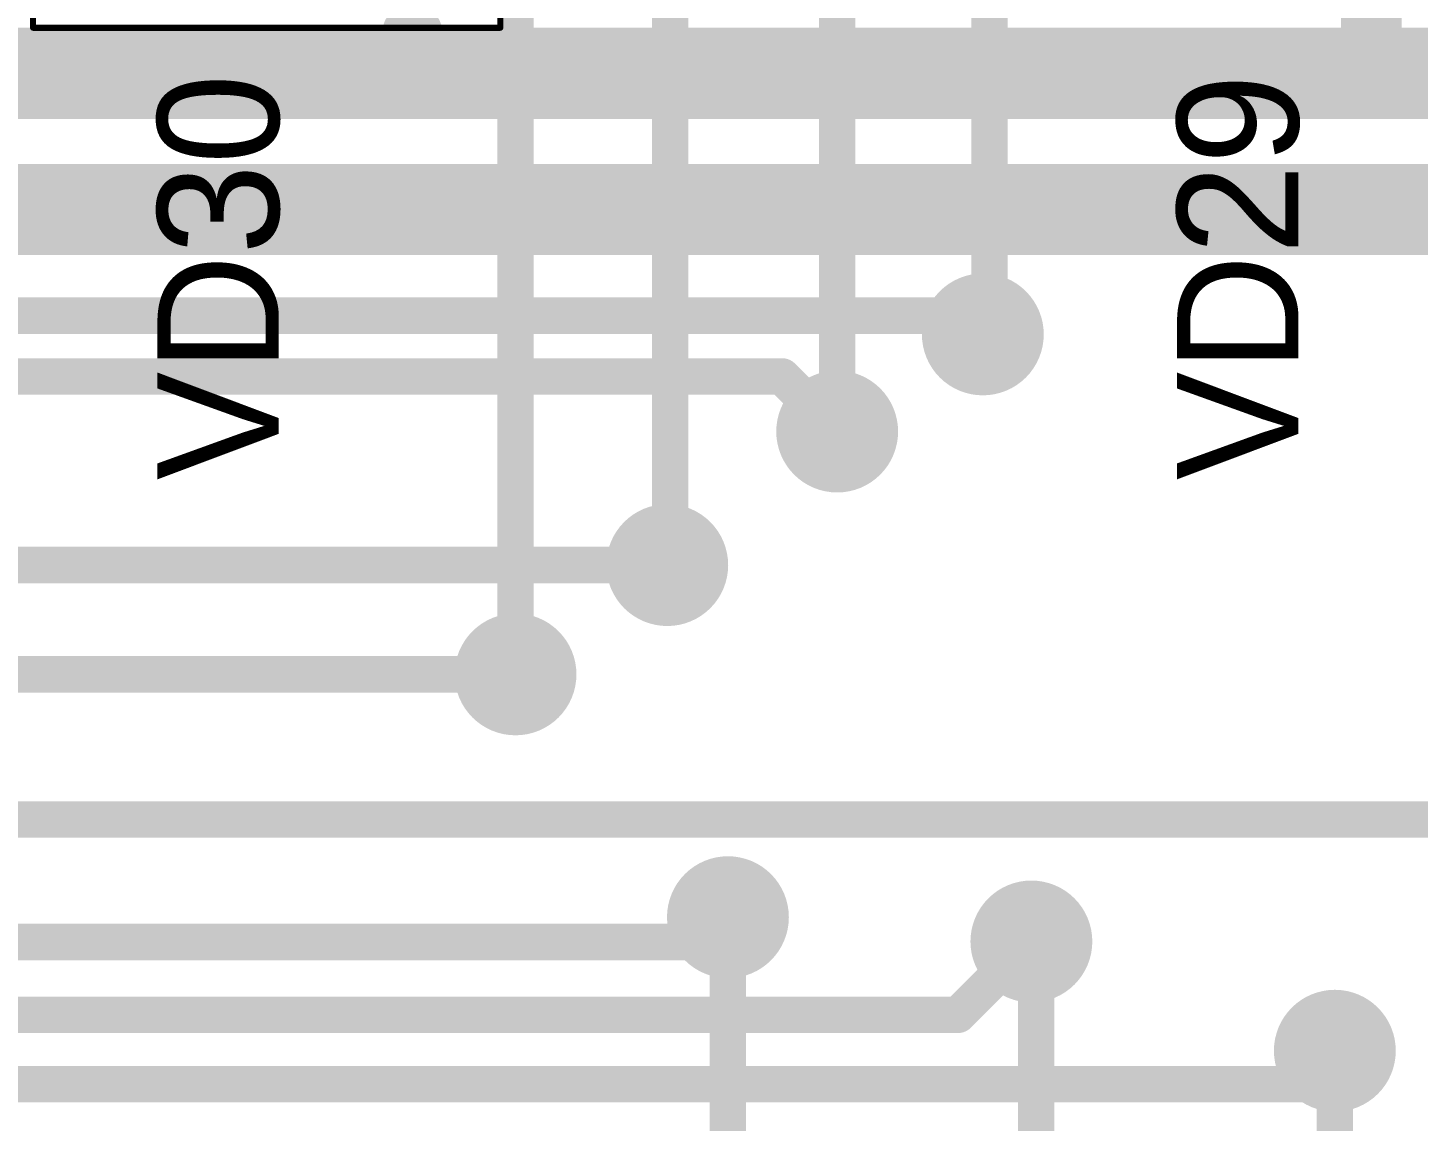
# Model space of a CAD drawing. Header units: millimetres. Extents: x 29 to 180, y 30 to 200.
# Drawn here: x 134.43 to 145.89, y 41.92 to 50.93 of the extents above; entities that cross this region are included whole.
import ezdxf

# ---------------------------------------------------------------- set-up
doc = ezdxf.new("R2010")
doc.units = ezdxf.units.MM
for name, color, linetype in [('BottomLayer', 5, 'Continuous'), ('BottomSolder', 6, 'Continuous'), ('Mechanical13', 56, 'Continuous'), ('Mechanical15', 56, 'Continuous'), ('MultiLayer', 9, 'Continuous'), ('TopLayer', 1, 'Continuous'), ('TopOverlay', 2, 'Continuous'), ('TopPaste', 8, 'Continuous'), ('TopSolder', 216, 'Continuous'), ('ViaHoleLayer', 16, 'Continuous')]:
    doc.layers.add(name, color=color, linetype=linetype)

# ---------------------------------------------------------------- blocks, each defined once
blk = doc.blocks.new('SOT23_3_150')
at = {"layer": 'Mechanical13', "const_width": 0.1}
for points in [[(0.7, 1.5), (-0.7, 1.5)], [(-0.7, 1.5), (-0.7, -1.5)], [(0.7, 1.5), (0.7, -1.5)], [(0.7, -1.5), (-0.7, -1.5)]]:
    blk.add_lwpolyline(points, dxfattribs=at)
at = {"layer": 'Mechanical13', "const_width": 0.05}
for points in [[(-0.725, 1.5, 1), (-0.675, 1.5, 1)], [(-0.725, 1.5, 1), (-0.675, 1.5, 1)], [(0.675, 1.5, 1), (0.725, 1.5, 1)], [(0.675, 1.5, 1), (0.725, 1.5, 1)], [(-0.725, -1.5, 1), (-0.675, -1.5, 1)], [(-0.725, -1.5, 1), (-0.675, -1.5, 1)], [(0.675, -1.5, 1), (0.725, -1.5, 1)], [(0.675, -1.5, 1), (0.725, -1.5, 1)]]:
    blk.add_lwpolyline(points, format="xyb", close=True, dxfattribs=at)
at = {"layer": 'Mechanical15'}
for points, const_width in [([(1.925, 1.75), (-1.925, 1.75)], 0.05), ([(-1.925, 1.75), (-1.925, -1.75)], 0.05), ([(1.925, 1.75), (1.925, -1.75)], 0.05), ([(0, 0.5), (0, -0.5)], 0.1), ([(0.5, 0), (-0.5, 0)], 0.1), ([(1.925, -1.75), (-1.925, -1.75)], 0.05)]:
    blk.add_lwpolyline(points, dxfattribs=dict(at, const_width=const_width))
for points, const_width in [([(-1.937, 1.75, 1), (-1.913, 1.75, 1)], 0.025), ([(-1.937, 1.75, 1), (-1.913, 1.75, 1)], 0.025), ([(1.913, 1.75, 1), (1.937, 1.75, 1)], 0.025), ([(1.913, 1.75, 1), (1.937, 1.75, 1)], 0.025), ([(-0.025, 0.5, 1), (0.025, 0.5, 1)], 0.05), ([(-0.525, 0, 1), (-0.475, 0, 1)], 0.05), ([(0.475, 0, 1), (0.525, 0, 1)], 0.05), ([(-0.025, -0.5, 1), (0.025, -0.5, 1)], 0.05), ([(-1.937, -1.75, 1), (-1.913, -1.75, 1)], 0.025), ([(-1.937, -1.75, 1), (-1.913, -1.75, 1)], 0.025), ([(1.913, -1.75, 1), (1.937, -1.75, 1)], 0.025), ([(1.913, -1.75, 1), (1.937, -1.75, 1)], 0.025)]:
    blk.add_lwpolyline(points, format="xyb", close=True, dxfattribs=dict(at, const_width=const_width))
at = {"layer": 'TopLayer'}
for points in [[(-0.7, 0.65), (-0.7, 1.25), (-1.7, 0.65), (-1.7, 1.25)], [(1.7, -0.3), (1.7, 0.3), (0.7, -0.3), (0.7, 0.3)], [(-0.7, -1.25), (-0.7, -0.65), (-1.7, -1.25), (-1.7, -0.65)]]:
    blk.add_solid(points, dxfattribs=at)
at = {"layer": 'TopOverlay'}
for points, const_width in [([(-1.075, 1.8, 1), (-1.325, 1.8, 1)], 0.25), ([(-1.388, 1.8, 1), (-1.263, 1.8, 1)], 0.125), ([(-1.137, 1.8, 1), (-1.012, 1.8, 1)], 0.125), ([(-0.35, 1.5, 1), (-0.25, 1.5, 1)], 0.1), ([(0.65, 1.5, 1), (0.75, 1.5, 1)], 0.1), ([(0.65, 1.5, 1), (0.75, 1.5, 1)], 0.1), ([(0.65, 0.7, 1), (0.75, 0.7, 1)], 0.1), ([(0.65, -0.7, 1), (0.75, -0.7, 1)], 0.1), ([(-0.35, -1.5, 1), (-0.25, -1.5, 1)], 0.1), ([(0.65, -1.5, 1), (0.75, -1.5, 1)], 0.1), ([(0.65, -1.5, 1), (0.75, -1.5, 1)], 0.1)]:
    blk.add_lwpolyline(points, format="xyb", close=True, dxfattribs=dict(at, const_width=const_width))
at = {"layer": 'TopOverlay', "const_width": 0.2}
for points in [[(0.7, 1.5), (-0.3, 1.5)], [(0.7, 1.5), (0.7, 0.7)], [(0.7, -0.7), (0.7, -1.5)], [(0.7, -1.5), (-0.3, -1.5)]]:
    blk.add_lwpolyline(points, dxfattribs=at)
at = {"layer": 'TopPaste'}
for points in [[(-0.7, 0.65), (-0.7, 1.25), (-1.7, 0.65), (-1.7, 1.25)], [(1.7, -0.3), (1.7, 0.3), (0.7, -0.3), (0.7, 0.3)], [(-0.7, -1.25), (-0.7, -0.65), (-1.7, -1.25), (-1.7, -0.65)]]:
    blk.add_solid(points, dxfattribs=at)
at = {"layer": 'TopSolder'}
for points in [[(-0.598, 0.548), (-0.598, 1.352), (-1.802, 0.548), (-1.802, 1.352)], [(1.802, -0.402), (1.802, 0.402), (0.598, -0.402), (0.598, 0.402)], [(-0.598, -1.352), (-0.598, -0.548), (-1.802, -1.352), (-1.802, -0.548)]]:
    blk.add_solid(points, dxfattribs=at)

msp = doc.modelspace()

# ---------------------------------------------------------------- linework, layer by layer
at = {"layer": 'BottomLayer', "const_width": 0.3}
for points in [[(138.45, 45.6), (138.45, 53.625)], [(142.354, 48.454), (142.354, 53.246)], [(139.725, 46.525), (139.725, 52.525)], [(141.1, 47.6), (141.1, 51.3)], [(142.3, 48.4), (142.354, 48.454)], [(139.7, 46.5), (139.725, 46.525)], [(140.2, 38.115), (140.2, 43.6)], [(142.7, 43.4), (142.74, 43.36)], [(142.74, 38.115), (142.74, 43.36)], [(145.2, 38.195), (145.2, 42.5)]]:
    msp.add_lwpolyline(points, dxfattribs=at)
at = {"layer": 'BottomLayer'}
for points, const_width in [([(142.1, 48.4, 1), (142.5, 48.4, 1)], 0.4), ([(142.279, 48.454, 1), (142.429, 48.454, 1)], 0.15), ([(142.279, 48.454, 1), (142.429, 48.454, 1)], 0.15), ([(142.225, 48.4, 1), (142.375, 48.4, 1)], 0.15), ([(140.9, 47.6, 1), (141.3, 47.6, 1)], 0.4), ([(141.025, 47.6, 1), (141.175, 47.6, 1)], 0.15), ([(139.5, 46.5, 1), (139.9, 46.5, 1)], 0.4), ([(139.625, 46.5, 1), (139.775, 46.5, 1)], 0.15), ([(139.65, 46.525, 1), (139.8, 46.525, 1)], 0.15), ([(139.65, 46.525, 1), (139.8, 46.525, 1)], 0.15), ([(138.25, 45.6, 1), (138.65, 45.6, 1)], 0.4), ([(138.375, 45.6, 1), (138.525, 45.6, 1)], 0.15), ([(140, 43.6, 1), (140.4, 43.6, 1)], 0.4), ([(142.5, 43.4, 1), (142.9, 43.4, 1)], 0.4), ([(140.125, 43.6, 1), (140.275, 43.6, 1)], 0.15), ([(142.625, 43.4, 1), (142.775, 43.4, 1)], 0.15), ([(142.665, 43.36, 1), (142.815, 43.36, 1)], 0.15), ([(142.665, 43.36, 1), (142.815, 43.36, 1)], 0.15), ([(145, 42.5, 1), (145.4, 42.5, 1)], 0.4), ([(145.125, 42.5, 1), (145.275, 42.5, 1)], 0.15)]:
    msp.add_lwpolyline(points, format="xyb", close=True, dxfattribs=dict(at, const_width=const_width))
at = {"layer": 'BottomSolder', "const_width": 0.502}
for points in [[(142.049, 48.4, 1), (142.551, 48.4, 1)], [(140.849, 47.6, 1), (141.351, 47.6, 1)], [(139.449, 46.5, 1), (139.951, 46.5, 1)], [(138.199, 45.6, 1), (138.701, 45.6, 1)], [(139.949, 43.6, 1), (140.451, 43.6, 1)], [(142.449, 43.4, 1), (142.951, 43.4, 1)], [(144.949, 42.5, 1), (145.451, 42.5, 1)]]:
    msp.add_lwpolyline(points, format="xyb", close=True, dxfattribs=at)
at = {"layer": 'MultiLayer', "const_width": 0.4}
for points in [[(142.1, 48.4, 1), (142.5, 48.4, 1)], [(140.9, 47.6, 1), (141.3, 47.6, 1)], [(139.5, 46.5, 1), (139.9, 46.5, 1)], [(138.25, 45.6, 1), (138.65, 45.6, 1)], [(140, 43.6, 1), (140.4, 43.6, 1)], [(142.5, 43.4, 1), (142.9, 43.4, 1)], [(145, 42.5, 1), (145.4, 42.5, 1)]]:
    msp.add_lwpolyline(points, format="xyb", close=True, dxfattribs=at)
at = {"layer": 'TopLayer'}
for points, const_width in [([(145.5, 50.55), (145.5, 52.7)], 0.5), ([(132.7, 50.55), (145.5, 50.55)], 0.75), ([(145.5, 50.55), (155.6, 50.55)], 0.75), ([(133.729, 49.429), (146.921, 49.429)], 0.75), ([(121.854, 48.554), (142.146, 48.554)], 0.3), ([(142.146, 48.554), (142.3, 48.4)], 0.3), ([(142.3, 48.4), (142.4, 48.4)], 0.3), ([(122.491, 48.054), (140.646, 48.054)], 0.3), ([(140.646, 48.054), (141.1, 47.6)], 0.3), ([(126.605, 46.501), (139.599, 46.501)], 0.3), ([(139.599, 46.501), (139.65, 46.45)], 0.3), ([(139.65, 46.45), (139.7, 46.5)], 0.3), ([(126.804, 45.6), (138.45, 45.6)], 0.3), ([(126.708, 44.404), (150.296, 44.404)], 0.3), ([(139.996, 43.396), (140.2, 43.6)], 0.3), ([(108.585, 43.396), (139.996, 43.396)], 0.3), ([(142.096, 42.796), (142.7, 43.4)], 0.3), ([(110.964, 42.796), (142.096, 42.796)], 0.3), ([(145.2, 42.225), (145.2, 42.5)], 0.3), ([(111.1, 42.225), (145.2, 42.225)], 0.3)]:
    msp.add_lwpolyline(points, dxfattribs=dict(at, const_width=const_width))
for points, const_width in [([(145.313, 50.55, 1), (145.688, 50.55, 1)], 0.375), ([(145.313, 50.55, 1), (145.688, 50.55, 1)], 0.375), ([(145.375, 50.55, 1), (145.625, 50.55, 1)], 0.25), ([(142.1, 48.4, 1), (142.5, 48.4, 1)], 0.4), ([(142.071, 48.554, 1), (142.221, 48.554, 1)], 0.15), ([(142.071, 48.554, 1), (142.221, 48.554, 1)], 0.15), ([(142.225, 48.4, 1), (142.375, 48.4, 1)], 0.15), ([(142.225, 48.4, 1), (142.375, 48.4, 1)], 0.15), ([(142.325, 48.4, 1), (142.475, 48.4, 1)], 0.15), ([(140.571, 48.054, 1), (140.721, 48.054, 1)], 0.15), ([(140.571, 48.054, 1), (140.721, 48.054, 1)], 0.15), ([(140.9, 47.6, 1), (141.3, 47.6, 1)], 0.4), ([(141.025, 47.6, 1), (141.175, 47.6, 1)], 0.15), ([(139.5, 46.5, 1), (139.9, 46.5, 1)], 0.4), ([(139.524, 46.501, 1), (139.674, 46.501, 1)], 0.15), ([(139.524, 46.501, 1), (139.674, 46.501, 1)], 0.15), ([(139.625, 46.5, 1), (139.775, 46.5, 1)], 0.15), ([(139.575, 46.45, 1), (139.725, 46.45, 1)], 0.15), ([(139.575, 46.45, 1), (139.725, 46.45, 1)], 0.15), ([(138.25, 45.6, 1), (138.65, 45.6, 1)], 0.4), ([(138.375, 45.6, 1), (138.525, 45.6, 1)], 0.15), ([(140, 43.6, 1), (140.4, 43.6, 1)], 0.4), ([(142.5, 43.4, 1), (142.9, 43.4, 1)], 0.4), ([(140.125, 43.6, 1), (140.275, 43.6, 1)], 0.15), ([(139.921, 43.396, 1), (140.071, 43.396, 1)], 0.15), ([(139.921, 43.396, 1), (140.071, 43.396, 1)], 0.15), ([(142.625, 43.4, 1), (142.775, 43.4, 1)], 0.15), ([(142.021, 42.796, 1), (142.171, 42.796, 1)], 0.15), ([(142.021, 42.796, 1), (142.171, 42.796, 1)], 0.15), ([(145, 42.5, 1), (145.4, 42.5, 1)], 0.4), ([(145.125, 42.5, 1), (145.275, 42.5, 1)], 0.15), ([(145.125, 42.225, 1), (145.275, 42.225, 1)], 0.15), ([(145.125, 42.225, 1), (145.275, 42.225, 1)], 0.15)]:
    msp.add_lwpolyline(points, format="xyb", close=True, dxfattribs=dict(at, const_width=const_width))
at = {"layer": 'TopSolder', "const_width": 0.502}
for points in [[(142.049, 48.4, 1), (142.551, 48.4, 1)], [(140.849, 47.6, 1), (141.351, 47.6, 1)], [(139.449, 46.5, 1), (139.951, 46.5, 1)], [(138.199, 45.6, 1), (138.701, 45.6, 1)], [(139.949, 43.6, 1), (140.451, 43.6, 1)], [(142.449, 43.4, 1), (142.951, 43.4, 1)], [(144.949, 42.5, 1), (145.451, 42.5, 1)]]:
    msp.add_lwpolyline(points, format="xyb", close=True, dxfattribs=at)
at = {"layer": 'ViaHoleLayer', "const_width": 0.25}
for points in [[(142.175, 48.4, 1), (142.425, 48.4, 1)], [(140.975, 47.6, 1), (141.225, 47.6, 1)], [(139.575, 46.5, 1), (139.825, 46.5, 1)], [(138.325, 45.6, 1), (138.575, 45.6, 1)], [(140.075, 43.6, 1), (140.325, 43.6, 1)], [(142.575, 43.4, 1), (142.825, 43.4, 1)], [(145.075, 42.5, 1), (145.325, 42.5, 1)]]:
    msp.add_lwpolyline(points, format="xyb", close=True, dxfattribs=at)

# ---------------------------------------------------------------- block references
at = {"rotation": 180}
msp.add_blockref('SOT23_3_150', (136.4, 52.675), dxfattribs=at)

# ---------------------------------------------------------------- texts
at = {"layer": 'TopOverlay'}
for s, p in [('VD30', (136.5, 47.2)), ('VD29', (144.9, 47.2))]:
    msp.add_text(s, height=1, rotation=90, dxfattribs=at).set_placement(p)

doc.saveas('drawing.dxf')
